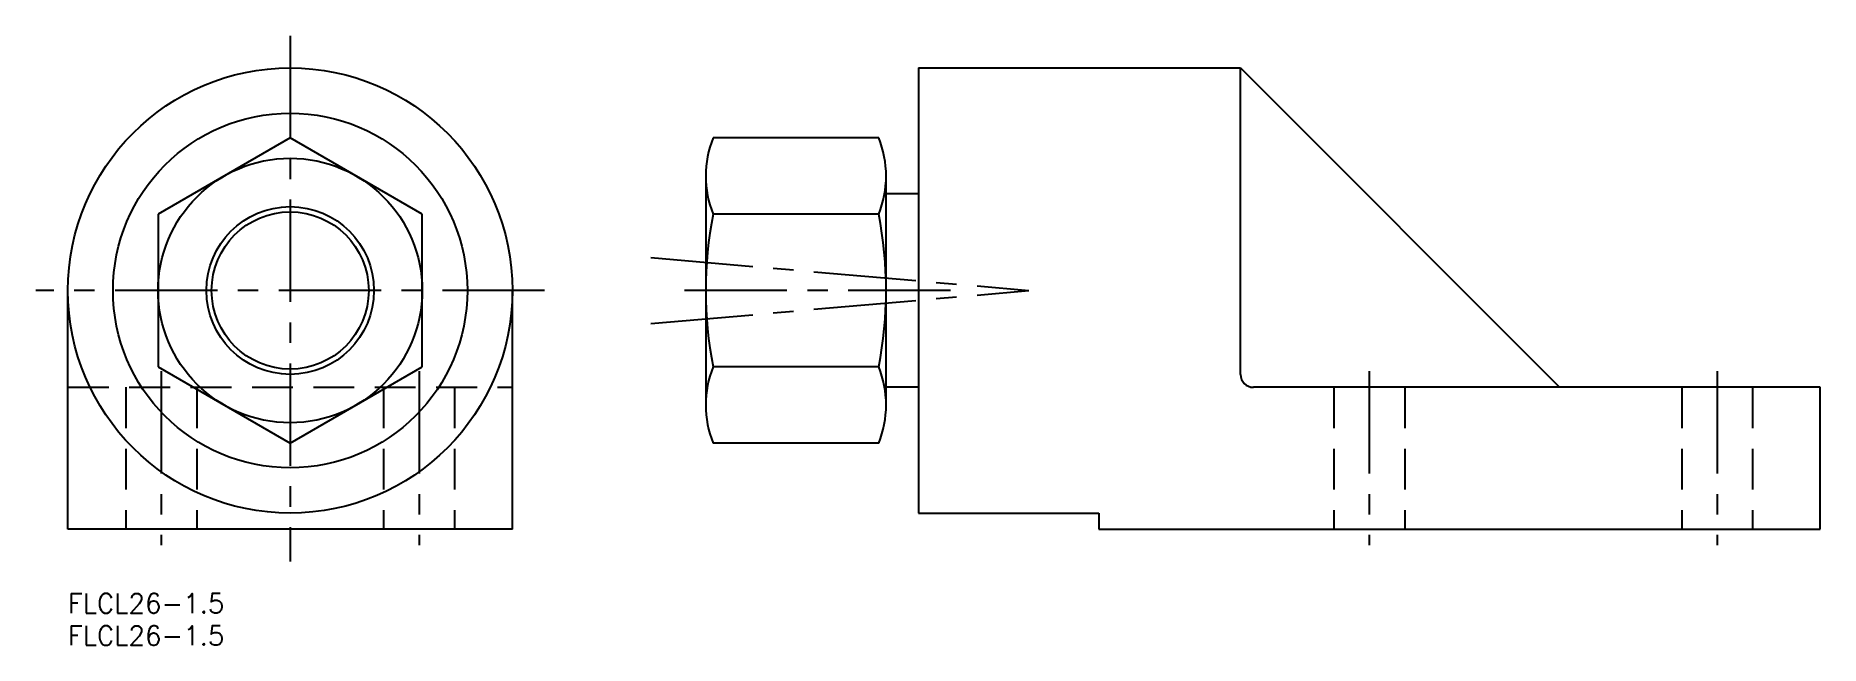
# Model space of a CAD drawing. Extents: x -5 to 272, y -8 to 86.
import ezdxf

# ---------------------------------------------------------------- set-up
doc = ezdxf.new("R2010")
doc.units = 0
doc.header["$LTSCALE"] = 0.5
doc.linetypes.add('CENTER', pattern=[50.8, 31.75, -6.35, 6.35, -6.35])
doc.linetypes.add('DASHED', pattern=[19.05, 12.7, -6.35])
for name, color, linetype in [('MSM_CENTER', 1, 'CENTER'), ('MSM_CONTINUOUS', 7, 'CONTINUOUS'), ('MSM_DASHED', 4, 'DASHED'), ('MSM_NARROW', 5, 'CONTINUOUS'), ('MSM_PART_NUMBER', 7, 'CONTINUOUS')]:
    doc.layers.add(name, color=color, linetype=linetype)
doc.styles.get("Standard").update_dxf_attribs({"font": 'txt.shx', "height": 3, "bigfont": 'bigfont.shx'})

# ---------------------------------------------------------------- blocks, each defined once
blk = doc.blocks.new('*U2')
at = {"layer": 'MSM_PART_NUMBER'}
blk.add_text('FLCL26-1.5', height=3, dxfattribs=at).set_placement((0, -3))
blk = doc.blocks.new('*U3')
at = {"layer": 'MSM_PART_NUMBER'}
blk.add_text('FLCL26-1.5', height=3, dxfattribs=at).set_placement((0, -8))

msp = doc.modelspace()

# ---------------------------------------------------------------- linework, layer by layer
at = {"layer": 'MSM_CENTER'}
for p, q in [((34.5, 86.5), (34.5, 5)), ((90.5, 52.13), (149.15, 47)), ((74, 47), (-5, 47)), ((90.5, 41.87), (149.15, 47)), ((137, 47), (94, 47)), ((14.5, 34.5), (14.5, 7.5)), ((54.5, 34.5), (54.5, 7.5)), ((202, 34.5), (202, 7.5)), ((256, 34.5), (256, 7.5))]:
    msp.add_line(p, q, dxfattribs=at)
at = {"layer": 'MSM_CONTINUOUS'}
for p, q in [((132, 81.5), (132, 12.5)), ((132, 81.5), (182, 81.5)), ((182, 34), (182, 81.5)), ((182, 81.5), (231.5, 32)), ((34.5, 70.67), (14, 58.84)), ((55, 58.84), (34.5, 70.67)), ((125.86, 70.67), (100.14, 70.67)), ((99, 64.75), (99, 29.25)), ((127, 29.25), (127, 64.75)), ((132, 62), (127, 62)), ((14, 58.84), (14, 35.16)), ((55, 35.16), (55, 58.84)), ((125.86, 58.84), (100.14, 58.84)), ((0, 10), (0, 47)), ((69, 10), (69, 47)), ((14, 35.16), (34.5, 23.33)), ((34.5, 23.33), (55, 35.16)), ((125.86, 35.16), (100.14, 35.16)), ((132, 32), (127, 32)), ((272, 32), (184, 32)), ((272, 10), (272, 32)), ((125.86, 23.33), (100.14, 23.33)), ((132, 12.5), (160, 12.5)), ((160, 12.5), (160, 10)), ((69, 10), (0, 10)), ((160, 10), (272, 10))]:
    msp.add_line(p, q, dxfattribs=at)
for radius in [34.5, 27.5, 20.5, 12.19]:
    msp.add_circle((34.5, 47), radius, dxfattribs=at)
for centre, radius, start, end in [((114.94, 64.75), 15.94, 158.2132, 201.7868), ((111.06, 64.75), 15.94, 338.2132, 21.7868), ((161.07, 47), 62.07, 169.0073, 190.9927), ((64.93, 47), 62.07, 349.0073, 10.9927), ((114.94, 29.25), 15.94, 158.2132, 201.7868), ((111.06, 29.25), 15.94, 338.2132, 21.7868), ((184, 34), 2, 180, 270)]:
    msp.add_arc(centre, radius, start, end, dxfattribs=at)
at = {"layer": 'MSM_DASHED'}
for p, q in [((0, 32), (69, 32)), ((9, 32), (9, 10)), ((20, 32), (20, 10)), ((49, 32), (49, 10)), ((60, 32), (60, 10)), ((196.5, 32), (196.5, 10)), ((207.5, 32), (207.5, 10)), ((250.5, 32), (250.5, 10)), ((261.5, 32), (261.5, 10))]:
    msp.add_line(p, q, dxfattribs=at)
at = {"layer": 'MSM_NARROW'}
msp.add_circle((34.5, 47), 13, dxfattribs=at)

# ---------------------------------------------------------------- block references
at = {"layer": 'MSM_CONTINUOUS'}
for name in ['*U2', '*U3']:
    msp.add_blockref(name, (0, 0), dxfattribs=at)

doc.saveas('drawing.dxf')
